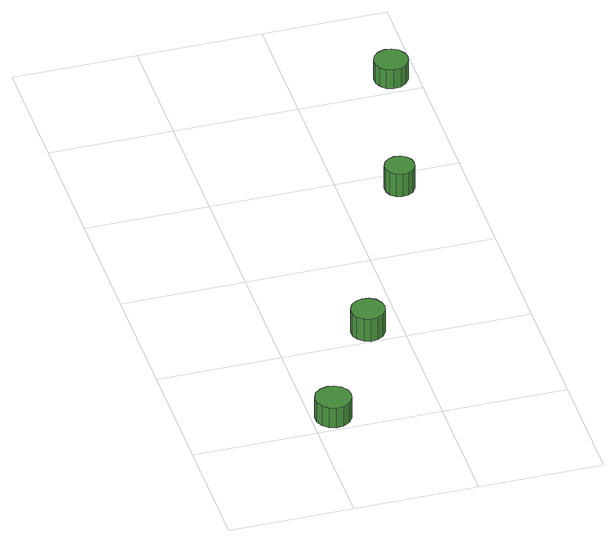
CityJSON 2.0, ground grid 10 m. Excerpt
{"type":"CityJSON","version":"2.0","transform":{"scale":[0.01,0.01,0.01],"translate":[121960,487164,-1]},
"CityObjects":{
"tree1":{"type":"SolitaryVegetationObject","attributes":{"function":"something"},"geometry":[{"type":"MultiSurface","lod":"1","boundaries":[[[0,1,2,3,4,5,6,7,8,9,10,11,12,13,14]],[[15,16,17,18,19,20,21,22,23,24,25,26,27,28,29]],[[0,29,28,1]],[[1,28,27,2]],[[2,27,26,3]],[[3,26,25,4]],[[4,25,24,5]],[[5,24,23,6]],[[6,23,22,7]],[[7,22,21,8]],[[8,21,20,9]],[[9,20,19,10]],[[10,19,18,11]],[[11,18,17,12]],[[12,17,16,13]],[[13,16,15,14]],[[14,15,29,0]]]}]},
"tree2":{"type":"SolitaryVegetationObject","attributes":{"function":"something"},"geometry":[{"type":"MultiSurface","lod":"1","boundaries":[[[30,31,32,33,34,35,36,37,38,39,40,41,42,43,44]],[[45,46,47,48,49,50,51,52,53,54,55,56,57,58,59]],[[30,59,58,31]],[[31,58,57,32]],[[32,57,56,33]],[[33,56,55,34]],[[34,55,54,35]],[[35,54,53,36]],[[36,53,52,37]],[[37,52,51,38]],[[38,51,50,39]],[[39,50,49,40]],[[40,49,48,41]],[[41,48,47,42]],[[42,47,46,43]],[[43,46,45,44]],[[44,45,59,30]]]}]},
"tree3":{"type":"SolitaryVegetationObject","attributes":{"function":"something"},"geometry":[{"type":"MultiSurface","lod":"1","boundaries":[[[60,61,62,63,64,65,66,67,68,69,70,71,72,73,74]],[[75,76,77,78,79,80,81,82,83,84,85,86,87,88,89]],[[60,89,88,61]],[[61,88,87,62]],[[62,87,86,63]],[[63,86,85,64]],[[64,85,84,65]],[[65,84,83,66]],[[66,83,82,67]],[[67,82,81,68]],[[68,81,80,69]],[[69,80,79,70]],[[70,79,78,71]],[[71,78,77,72]],[[72,77,76,73]],[[73,76,75,74]],[[74,75,89,60]]]}]},
"tree4":{"type":"SolitaryVegetationObject","attributes":{"function":"something"},"geometry":[{"type":"MultiSurface","lod":"1","boundaries":[[[90,91,92,93,94,95,96,97,98,99,100,101,102,103,104]],[[105,106,107,108,109,110,111,112,113,114,115,116,117,118,119]],[[90,119,118,91]],[[91,118,117,92]],[[92,117,116,93]],[[93,116,115,94]],[[94,115,114,95]],[[95,114,113,96]],[[96,113,112,97]],[[97,112,111,98]],[[98,111,110,99]],[[99,110,109,100]],[[100,109,108,101]],[[101,108,107,102]],[[102,107,106,103]],[[103,106,105,104]],[[104,105,119,90]]]}]}
},
"vertices":[
[317,168,253],[305,227,253],[269,275,253],[217,305,253],[157,312,253],[100,293,253],[55,253,253],[31,198,253],[31,138,253],[55,83,253],[100,43,253],[157,24,253],[217,30,253],[269,60,253],[305,109,253],[305,109,64],[269,60,64],[217,30,64],[157,24,64],[100,43,64],[55,83,64],[31,138,64],[31,198,64],[55,253,64],[100,293,64],[157,312,64],[217,305,64],[269,275,64],[305,227,64],[317,168,64],
[867,1143,277],[855,1198,277],[822,1244,277],[773,1273,277],[716,1278,277],[663,1261,277],[621,1223,277],[598,1171,277],[598,1115,277],[621,1063,277],[663,1025,277],[716,1008,277],[773,1014,277],[822,1042,277],[855,1088,277],[855,1088,65],[822,1042,65],[773,1014,65],[716,1008,65],[663,1025,65],[621,1063,65],[598,1115,65],[598,1171,65],[621,1223,65],[663,1261,65],[716,1278,65],[773,1273,65],[822,1244,65],[855,1198,65],[867,1143,65],
[1590,2829,278],[1580,2878,278],[1551,2918,278],[1508,2943,278],[1458,2949,278],[1411,2933,278],[1374,2900,278],[1354,2854,278],[1354,2805,278],[1374,2759,278],[1411,2726,278],[1458,2710,278],[1508,2716,278],[1551,2741,278],[1580,2781,278],[1580,2781,65],[1551,2741,65],[1508,2716,65],[1458,2710,65],[1411,2726,65],[1374,2759,65],[1354,2805,65],[1354,2854,65],[1374,2900,65],[1411,2933,65],[1458,2949,65],[1508,2943,65],[1551,2918,65],[1580,2878,65],[1590,2829,65],
[1929,4185,244],[1917,4240,244],[1884,4286,244],[1835,4314,244],[1779,4320,244],[1725,4302,244],[1683,4264,244],[1660,4213,244],[1660,4157,244],[1683,4105,244],[1725,4067,244],[1779,4050,244],[1835,4056,244],[1884,4084,244],[1917,4130,244],[1917,4130,65],[1884,4084,65],[1835,4056,65],[1779,4050,65],[1725,4067,65],[1683,4105,65],[1660,4157,65],[1660,4213,65],[1683,4264,65],[1725,4302,65],[1779,4320,65],[1835,4314,65],[1884,4286,65],[1917,4240,65],[1929,4185,65]
]}
